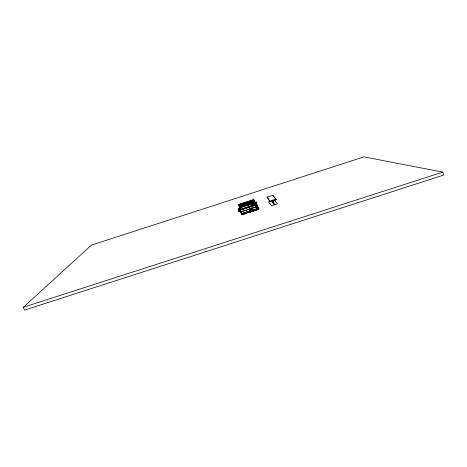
<?xml version="1.0" encoding="UTF-8"?>
<svg xmlns="http://www.w3.org/2000/svg" width="467" height="467" viewBox="0 0 467 467"><rect width="100%" height="100%" fill="white"/><g stroke="black" fill="none" stroke-linecap="round" stroke-linejoin="round"><path stroke-width="0.7" d="M238.911 209.817C237.668 206.799 239.197 212.713 238.894 209.887M238.567 209.987L238.363 209.263L238.637 210.226L238.45 209.712L238.631 210.138L238.725 209.502L239.676 209.257L240.324 210.757L240.003 209.765L240.178 210.635L238.946 210.956L239.302 210.489M239.18 209.712L238.608 209.963L238.509 209.578L239.016 211.189L238.754 210.29L239.985 209.94L240.277 210.576L239.332 208.516L239.694 209.023L238.258 209.368L239.016 211.183L238.765 210.389M239.641 209.234L240.172 210.36L239.168 210.71L238.596 209.701L238.946 210.985L240.254 210.529L239.022 210.775L238.73 209.525M239.016 211.177L238.444 208.825M238.882 210.115C239.145 211.598 240.593 208.621 240.318 210.734C240.073 208.93 239.845 210.961 240.131 210.016M239.548 210.512C238.911 212.17 238.077 206.939 239.022 210.775M239.501 210.255C239.91 209.508 240.184 210.564 240.149 210.156C239.84 208.113 238.018 211.253 238.853 209.479M246.699 212.917C244.772 213.302 249.985 211.796 249.08 212.263A4.868 0.63 -17.9 0 0 249.098 212.176L248.497 211.779L246.027 212.479L246.903 212.158L247.189 212.748L247.977 212.503L247.86 212.152L247.977 212.503M250.767 211.604C250.061 210.763 248.882 213.191 252.291 210.675M252.711 210.197L251.345 210.804L252.694 210.354L252.921 211.037L252.863 210.378L251.158 210.296L252.729 210.383L252.892 210.786L252.565 210.681M239.343 209.928L239.857 209.607L238.742 209.963L238.509 209.269L238.835 209.187L238.655 210.121L238.824 209.636L239.787 209.309M239.005 211.16L238.795 209.771L238.853 210.383L240.091 210.016L238.789 210.419L238.952 210.897L238.742 210.004L239.787 209.665L240.073 210.173M249.635 211.72C248.806 209.846 253.838 210.325 253.026 210.623M250.656 211.563C249.226 211.446 250.668 211.814 250.47 211.825M252.88 211.055C253.587 209.841 251.55 211.084 249.32 211.323A4.699 0.601 -17.8 0 1 249.308 211.265C250.055 210.144 254.719 210.319 251.66 211.323M250.51 211.574C252.489 211.166 253.149 210.436 252.046 211.271C252.186 209.158 247.51 211.726 250.902 210.325C251.421 210.348 248.899 210.932 249.431 211.656A5.102 0.654 -17.8 0 0 249.436 211.738L249.874 211.849M252.215 211.236L252.705 210.938C251.976 211.382 252.7 210.512 252.548 210.991C251.555 211.066 253.254 211.796 252.612 210.599C252.233 210.652 250.826 210.646 252.092 210.325M252.285 210.494L250.102 210.687M238.935 209.736C237.901 209.368 239.022 210.535 238.444 209.42M239.349 210.197C238.415 210.302 238.497 210.138 239.589 210.121C240.277 209.806 239.419 208.842 239.875 210.022C240.861 210.01 238.45 209.274 238.631 210.208M251.777 210.67L250.598 210.442L250.073 210.786M249.495 211.516L249.366 211.469A5.633 0.724 -17.8 0 1 249.355 211.405L249.501 211.767L249.413 211.487A6.042 0.776 -4.5 0 1 249.39 211.399L249.518 211.662M249.501 211.061L249.413 211.609M250.452 211.247C250.166 212.146 250.078 211.72 250.458 211.639M249.559 211.405L250.283 211.195L249.366 211.469M238.398 209.42L238.824 208.889M251.982 210.839C250.972 209.928 252.7 211.253 251.596 210.623M251.9 210.518L252.892 210.401M238.45 209.356L238.87 209.292M239.793 209.689L240.26 210.529M238.935 210.459L238.579 209.49L239.804 209.198M252.986 210.85L252.892 210.564L252.723 211.002M253.026 210.821L252.425 210.524L252.046 210.886M238.713 210.068L238.73 209.531L238.83 210.407M242.507 213.939L242.075 214.435L244.556 213.337L245.222 213.483L242.064 214.417M239.752 209.578L239.285 209.444M239.98 209.741C239.6 208.521 238.427 210.979 238.468 209.595M238.596 210.022C238.106 209.152 239.945 210.144 239.804 208.866M238.9 210.331L238.83 209.741L239.314 209.537M251.369 210.605L251.386 210.518M252.933 210.868L252.67 210.576L252.916 210.827L258.934 208.947L252.951 210.944L257.264 209.555M245.805 212.929C245.986 211.948 245.718 213.273 246.132 213.232M238.532 209.134L238.87 210.249M252.308 210.798L252.419 211.3L252.589 210.839M247.738 212.205C248.678 212 247.142 211.481 247.767 212.252M239.332 209.093L238.59 209.298L238.859 209.987M239.168 210.71C238.59 210.938 238.981 210.751 238.841 210.051M250.604 211.761C250.23 210.675 249.746 211.586 250.172 210.617A7.431 6.439 -18 0 1 250.627 210.483L251.164 210.419L250.522 210.442A8.459 8.062 -15.8 0 0 250.084 210.57L251.141 210.296L250.073 210.588L249.635 211.212L250.627 210.582L251.048 211.358L251.468 211.043C250.878 211.563 250.499 209.811 250.102 210.944M238.719 209.28L238.678 209.169M243.978 213.185L243.844 213.565M252.618 211.23L252.519 210.833L252.396 211.3M239.402 208.562L239.612 208.767L238.374 209.169L240.038 208.626M247.767 211.866C247.265 212.246 249.612 211.639 248.111 212.298M239.828 209.613L239.676 209.239L240.067 209.917M240.05 210.004L239.373 209.654M242.647 214.137L242.677 214.487L242.805 214.125M244.404 213.793C244.86 213.577 244.288 213.518 244.69 213.798M238.485 209.806L239.577 209.385L239.985 209.8L255.828 204.651L251.48 205.947M240.248 210.477L239.915 209.846L240.061 210.383M246.523 212.748C245.607 214.155 247.312 212.31 246.477 212.748L247.131 212.543M247.189 212.748L246.728 212.613M244.247 213.781L244.334 213.407M239.022 210.705L239.443 210.354M238.876 209.648L238.584 209.473M244.282 213.804L244.48 213.372L245.228 213.454M248.152 212.438L248.619 212.012L249.092 212.246M246.103 212.52C251.345 210.745 244.714 214.248 247.726 211.89C247.3 212.333 248.205 211.965 247.901 211.86M250.283 211.487L250.335 211.995L250.149 211.569M249.343 211.393C250.54 211.586 252.069 210.88 250.51 210.506M239.927 209.922L239.734 209.689L240.044 210.062M238.9 210.792L239.11 210.459M251.485 210.524C252.25 210.529 248.917 211.16 250.078 210.57M245.759 212.748L246.687 212.491L246.745 212.882M252.659 211.125L252.25 211.078L252.548 211.137M252.799 210.815L252.665 210.611M239.162 208.848L238.835 209.123M238.544 209.893L239.962 209.52M248.952 211.79L248.637 212.158M244.148 213.74L243.336 214.055M248.164 211.989C248.993 211.569 248.958 212.549 248.975 211.884M246.202 212.888L247.136 212.608M252.898 210.664L252.682 210.401L252.898 210.728M251.97 210.588L252.787 210.378L252.291 210.483M238.865 210.658L239.227 210.471M250.306 211.539L250.294 211.977M250.008 211.522L249.722 211.872M244.55 213.133C245.607 213.075 244.469 213.693 242.922 214.096L242.443 214.014L242.391 214.452M240.085 210.407L239.775 210.261M242.694 214.312L242.461 214.067L244.299 213.857M252.209 210.594L252.472 210.553M252.6 210.973L252.215 210.839M238.853 210.594L240.19 210.255M250.4 211.936L250.096 211.633M239.641 210.191L240.067 210.278L239.536 210.471M253.727 200.979L253.943 200.32M253.995 201.592L254.013 200.466L253.616 200.594M253.879 201.283L254.124 200.699M255.612 203.326L255.828 202.625M255.653 203.408L255.916 202.801M255.694 203.495L255.957 202.882L255.542 203.017M255.741 203.583L255.998 202.97L252.758 204.073L256.628 202.888L256.225 201.954L239.384 207.418L254.988 202.48L254.766 201.954L254.089 202.17M249.524 210.821L249.401 211.265M239.513 209.432L239.822 209.438M249.676 210.839L250.073 210.512L249.722 210.722M250.213 211.814L250.131 211.697M238.882 209.59L239.157 209.14L239.338 209.689M246.144 212.718L246.109 213.075M239.828 210.325L240.032 210.29M249.909 210.763L250.078 210.524M247.399 211.878L248.088 211.93M250.143 211.452L250.102 211.901M239.845 208.013L239.384 208.988L240.073 208.767L240.231 209.257M239.875 208.124L239.092 208.802M242.531 214.149L242.84 214.295M238.485 208.988L239.974 208.44M239.384 208.988L239.332 208.562M250.236 211.201L250.68 211.685M247.382 211.761L248 211.872M23.35 307.268L91.439 245.122L363.951 156.871L442.804 172.113L443.65 175.102L24.418 310.129L23.35 307.268L442.804 172.113M252.589 210.547L252.845 210.477M239.74 209.905L240.02 210.045M244.901 213.238L244.942 213.244M245.21 213.477L244.626 213.203M239.869 210.67L239.332 210.845M240.009 208.58C238.333 207.99 238.176 210.092 239.197 209.835M239.086 208.784L238.363 209.222M242.787 214.411L242.577 213.933L242.612 214.47M243.692 213.477L244.212 213.18L243.821 213.221M243.756 213.454C243.459 212.701 243.786 213.991 242.426 213.81M239.524 209.409L239.875 209.794M239.104 210.529L239.478 210.494M244.696 213.127L244.86 213.343M252.443 210.454L252.781 210.378L251.701 210.582M249.682 210.886L250.102 210.64M242.396 213.705L243.47 213.331M250.779 210.874L250.616 210.401M250.686 210.85L250.808 210.938M244.078 213.314L243.511 213.483M244.469 213.46L244.772 213.437M239.705 208.901C238.544 207.943 239.32 209.841 238.491 209.636M252.799 210.629L252.863 210.996M239.95 209.525L239.524 209.187M239.168 209.339L239.74 209.321M244.206 213.705L244.696 213.507M239.157 210.541L239.507 210.442M239.904 210.004L239.88 210.168M251.695 210.827L252.641 210.594M250.849 211.347L250.032 211.183M244.253 213.851L243.716 214.026M238.981 205.678L238.66 204.523L253.774 199.631L254.258 200.74L238.981 205.678L238.865 205.305L254.136 200.361M239.437 205.515L239.133 204.464L253.044 199.964L253.54 201.405L253.4 200.956M240.838 204.225L253.207 200.226M238.795 204.949L239.215 206.128L253.949 201.365M239.594 204.692L253.429 200.215M253.464 200.979L253.19 200.413L239.273 204.914L239.133 204.464M239.291 205.066L253.318 200.53M239.553 206.922L239.034 205.445M253.651 200.67L254.054 200.547L253.896 201.259M253.692 200.746L254.089 200.623M253.359 201.02L253.488 201.423L253.429 201.043M239.192 206.052L253.925 201.289M267.124 197.115L272.856 195.259L275.968 199.082L276.195 199.806L270.13 201.767L267.124 197.115L270.13 201.767M253.704 201.849L253.739 201.429M254.083 202.421L254.766 201.954M241.462 213.734L239.711 207.19L254.357 202.456M252.629 203.414L239.501 207.395L240.231 209.934L249.18 207.039L250.429 210.909M240.318 209.35L239.863 207.652L253.172 203.349M240.377 207.628L252.7 203.641M255.828 204.651L255.391 203.7L255.017 203.822L255.169 204.295L253.05 204.978L252.408 203.192L252.659 203.74L256.5 202.497M247.23 205.754L250.604 204.663M253.091 204.067L253.266 204.429M253.92 204.219L253.791 203.793M254.573 203.589L254.632 203.986L254.515 203.606M256.523 208.06L257.603 207.669L256.57 207.914L256.955 208.726L255.321 203.892L255.77 203.688L255.612 203.361M255.321 203.892L255.286 203.361M255.356 204.143L255.776 204.908L251.415 206.315M255.945 204.056L256.395 203.91L258.975 209.07M242.951 214.108L243.675 213.88M240.312 209.438L255.373 204.569L255.531 205.048M248.923 206.77L239.985 209.8L239.332 207.266M255.823 204.634L240.114 209.712L241.766 214.82M240.003 209.87L238.655 210.249M240.464 209.917L256.237 204.908L256.401 205.241M239.075 210.5L238.76 210.115M256.109 205.305L257.054 205.001L257.416 205.854L255.992 206.309L255.881 205.959L257.305 205.498M269.903 201.043L275.968 199.082M269.856 201.271L268.583 201.68L271.444 205.871L277.503 203.916L274.713 200.337M256.021 206.145L256.733 205.912L256.973 206.49L256.167 206.595M256.074 206.338L256.733 205.912M256.185 206.484L256.973 206.49M240.844 211.837L256.447 206.723L256.517 207.377M250.493 208.842L250.662 209.414M251.433 208.539L251.614 209.088M256.395 207.004L240.919 212.076M250.499 209.35C253.651 208.656 248.8 209.099 250.948 210.74M256.418 207.5L257.381 207.19L257.586 207.897L257.154 208.165M256.441 207.576L257.358 207.214M256.581 207.838L257.58 207.587M272.459 200.746L273.09 202.736L272.775 202.836L272.115 200.81M250.721 210.027L251.917 209.636M256.085 206.618L256.716 208.259M257.545 207.529L257.784 208.3L256.669 208.492M241.404 213.763L249.717 211.066M241.427 213.839L249.687 211.172M250.37 210.932L257.048 208.796L256.628 207.897M257.311 208.451L257.422 208.807L256.949 208.959L255.601 204.756M242.63 213.828L242.297 214.195L242.671 213.974M250.703 211.621L241.55 214.569L240.067 208.854M246.734 212.999L247.224 212.847L246.658 212.765M253.026 211.183L257.883 209.683M273.096 200.431L274.415 204.54L274.094 204.645L272.664 200.255M239.402 209.759L239.694 209.689M251.053 211.329L250.429 211.335L251.923 210.979M243.284 213.886L243.64 213.775M251.631 211.148L252.022 211.02M251.66 211.247L250.621 211.639M250.236 210.921L251.077 210.699M258.455 209.105L257.229 209.432L256.745 208.696M250.376 210.477L250.849 210.757M250.639 210.524L251.083 210.424M246.401 212.462L246.027 212.503M245.047 213.454L244.708 213.279M250.324 211.364L249.804 211.785M250.75 210.319L251.059 210.308M250.773 210.424L251.328 210.366M252.647 210.383L252.279 210.436L252.764 210.383M244.527 213.699L244.726 213.746M247.621 211.843L247.743 211.925M246.395 212.602L247.878 212.211M244.375 213.606L244.737 213.682M242.461 214.283L242.822 214.359M250.458 211.317L250.849 211.405M251.625 210.78L251.982 211.224M273.966 197.045L272.856 195.259M274.859 198.148L276.195 199.806M273.732 203.606L273.411 203.711L272.349 200.355M256.628 202.888L256.225 201.954M258.934 208.947L256.395 203.91M254.258 200.74L253.774 199.631M255.087 203.361L255.274 203.74M255.017 203.822L255.373 204.569M256.231 206.286L256.348 206.642M256.436 206.712L256.401 207.132L255.974 206.052M253.739 201.429L254.352 202.713M256.634 207.978L257.025 208.802M253.978 202.812L253.394 201.581L253.54 202.036L239.769 206.49L239.624 206.04L239.974 207.342M251.404 206.128L253.056 211.247M251.059 205.965L251.211 206.443M252.665 210.185L257.317 208.51M249.261 206.548L249.413 207.021M249.092 206.893L249.139 207.056M250.709 211.93L250.417 211.002M241.532 214.505L241.667 214.925M244.463 213.512L244.574 213.863M239.711 207.19L239.863 207.652M238.66 204.523L238.777 204.896M239.618 207.622L239.793 208.159M257.054 205.001L257.165 205.352M255.607 203.151L257.083 207.745L255.583 203.104M257.019 208.714L257.34 209.788M255.245 203.682L255.811 205.159L240.307 210.173L239.051 205.357M254.334 202.643L253.739 200.845L254.299 202.637M253.044 199.964L253.19 200.413M252.659 203.74L253.05 204.978M251.701 208.965L252.145 210.348M250.616 209.572L250.977 210.687M253.079 204.026L253.207 204.447M254.562 203.548L254.632 203.986M255.274 203.314L255.402 203.74M240.4 209.881L241.655 214.464M239.483 206.7L239.822 207.984M251.66 210.658L251.742 211.037M246.255 212.97L246.564 212.894L246.255 212.97M248.228 212.135L248.578 212.31L248.228 212.135M248.292 212.316L248.642 212.491L248.292 212.316M272.424 201.826L272.115 201.925L272.424 201.826M251.766 209.163L250.563 209.549L251.766 209.163M255.227 203.378L255.344 203.758L255.215 203.332M251.55 210.547L251.316 209.829L251.497 210.518"/></g></svg>
